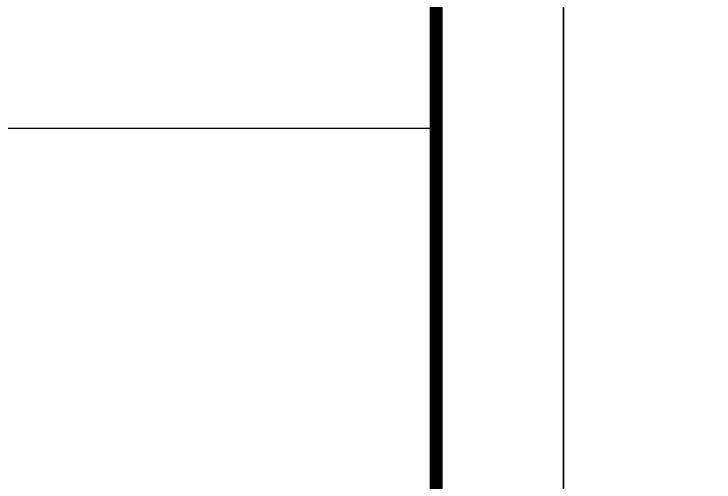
# Paper-space layout 'Layout1' of a CAD drawing. Extents: x 52 to 242751, y 71 to 90516.
# Drawn here: x 56404 to 60286, y 66924 to 69521 of the extents above; entities that cross this region are included whole.
import ezdxf

# ---------------------------------------------------------------- set-up
doc = ezdxf.new("R2010")
doc.units = 0
doc.header["$LTSCALE"] = 10
doc.header["$MEASUREMENT"] = 0
doc.layers.get('0').update_dxf_attribs({"linetype": 'CONTINUOUS'})
doc.layers.add('PUB_TITLE', color=4, linetype='CONTINUOUS')

# ---------------------------------------------------------------- blocks, each defined once
blk = doc.blocks.new('TQ1')
at = {"layer": 'PUB_TITLE'}
blk.add_line((-49854.8, -399054.8), (-43854.8, -399054.8), dxfattribs=at)

psp = doc.layouts.get("Layout1")

# ---------------------------------------------------------------- linework, layer by layer
at = {"layer": 'PUB_TITLE'}
for points in [[(52.5, 48516.1), (52.5, 90516.1), (59452.5, 90516.1), (59452.5, 48516.1)], [(59452.5, 48516.1), (59452.5, 90516.1), (118852.5, 90516.1), (118852.5, 48516.1)]]:
    psp.add_lwpolyline(points, close=True, dxfattribs=at)
at = {"layer": 'PUB_TITLE', "const_width": 70.7}
psp.add_lwpolyline([(1755.5, 49223.2), (58745.4, 49223.2), (58745.4, 89809), (1755.5, 89809)], close=True, dxfattribs=at)

# ---------------------------------------------------------------- block references
at = {"xscale": 1.01360066206343, "yscale": 1.01360066206343, "zscale": 1.01360066206343}
psp.add_blockref('TQ1', (103196.6, 473369.6), dxfattribs=at)

doc.saveas('drawing.dxf')
